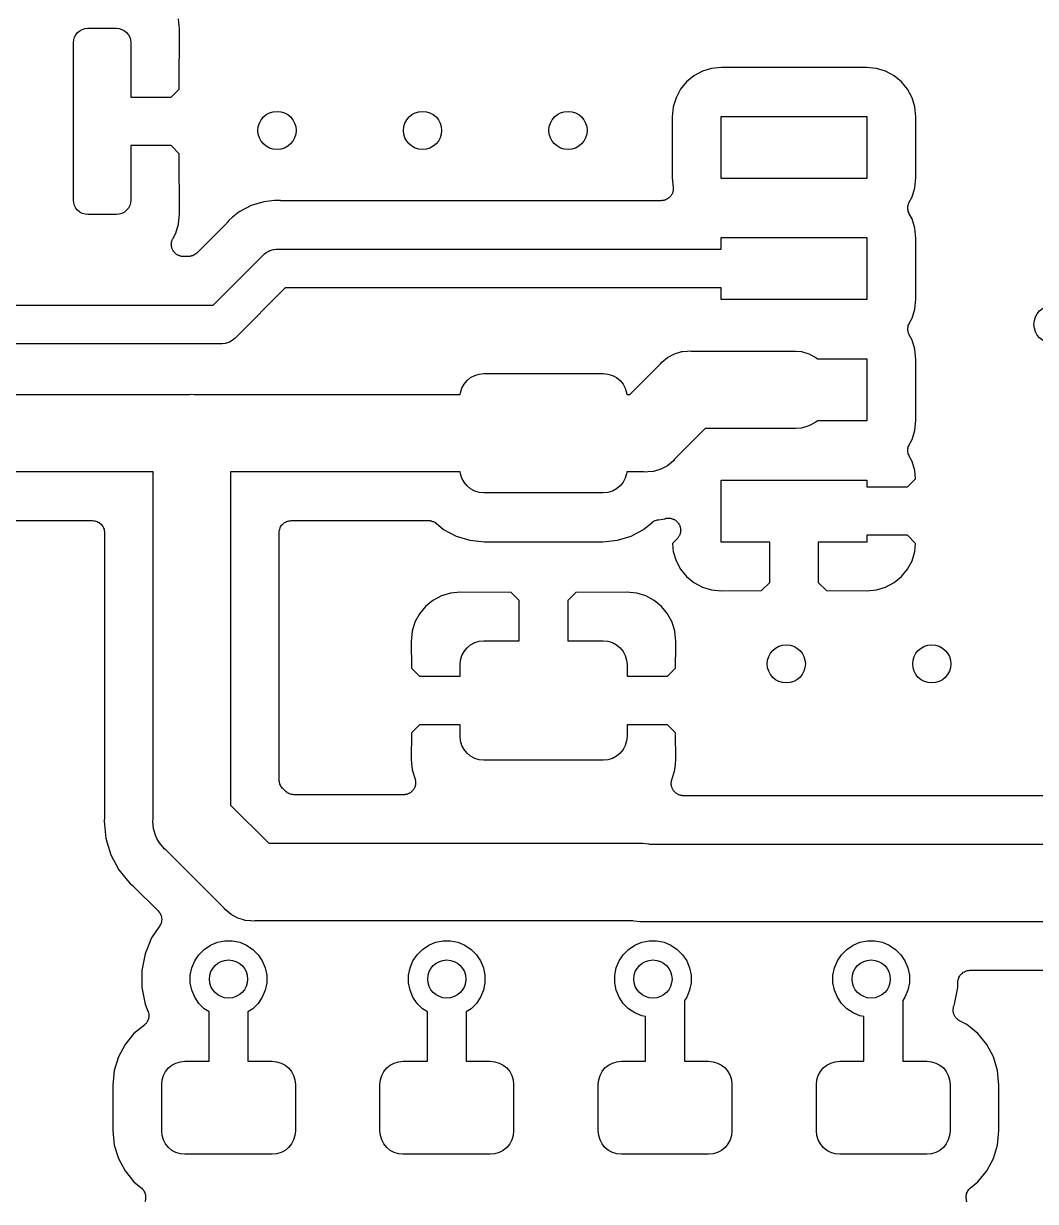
# Model space of a CAD drawing. Extents: x 105 to 193.4, y -145.7 to -72.2.
# Drawn here: x 169.36 to 179.96, y -130.38 to -118.04 of the extents above; entities that cross this region are included whole.
import ezdxf

# ---------------------------------------------------------------- set-up
doc = ezdxf.new("R2010")
doc.units = 0
doc.layers.add('BLACK', color=7, linetype='CONTINUOUS')

msp = doc.modelspace()

# ---------------------------------------------------------------- linework, layer by layer
at = {"layer": 'BLACK', "linetype": 'CONTINUOUS'}
for p, q in [((169.973, -118.097), (170.001, -118.089)), ((170.001, -118.089), (170.03, -118.086)), ((170.03, -118.086), (170.33, -118.086)), ((170.33, -118.086), (170.359, -118.089)), ((170.359, -118.089), (170.387, -118.097)), ((170.991, -118.092), (170.981, -117.986)), ((170.988, -118.722), (170.991, -118.092)), ((169.88, -118.236), (169.883, -118.207)), ((169.883, -118.207), (169.891, -118.179)), ((169.891, -118.179), (169.905, -118.153)), ((169.905, -118.153), (169.924, -118.13)), ((169.924, -118.13), (169.947, -118.111)), ((169.947, -118.111), (169.973, -118.097)), ((170.387, -118.097), (170.413, -118.111)), ((170.413, -118.111), (170.436, -118.13)), ((170.436, -118.13), (170.455, -118.153)), ((170.455, -118.153), (170.469, -118.179)), ((170.469, -118.179), (170.477, -118.207)), ((170.477, -118.207), (170.48, -118.236)), ((169.88, -119.886), (169.88, -118.236)), ((170.48, -118.236), (170.48, -118.807)), ((176.379, -118.584), (176.302, -118.647)), ((176.468, -118.536), (176.379, -118.584)), ((176.563, -118.507), (176.468, -118.536)), ((176.669, -118.497), (176.563, -118.507)), ((178.185, -118.497), (176.669, -118.497)), ((178.291, -118.507), (178.185, -118.497)), ((178.386, -118.536), (178.291, -118.507)), ((178.475, -118.584), (178.386, -118.536)), ((178.552, -118.647), (178.475, -118.584)), ((176.302, -118.647), (176.239, -118.724)), ((178.615, -118.724), (178.552, -118.647)), ((170.48, -118.807), (170.904, -118.807)), ((170.904, -118.807), (170.988, -118.722)), ((176.191, -118.813), (176.162, -118.908)), ((176.239, -118.724), (176.191, -118.813)), ((178.663, -118.813), (178.615, -118.724)), ((178.692, -118.908), (178.663, -118.813)), ((176.162, -118.908), (176.152, -119.014)), ((178.702, -119.014), (178.692, -118.908)), ((176.152, -119.014), (176.152, -119.652)), ((176.663, -119.658), (176.663, -119.008)), ((176.663, -119.008), (178.191, -119.008)), ((178.191, -119.008), (178.191, -119.658)), ((178.702, -119.652), (178.702, -119.014)), ((170.904, -119.315), (170.48, -119.315)), ((170.48, -119.315), (170.48, -119.886)), ((170.988, -119.4), (170.904, -119.315)), ((170.991, -120.03), (170.988, -119.4)), ((176.152, -119.652), (176.162, -119.752)), ((178.191, -119.658), (176.663, -119.658)), ((178.692, -119.758), (178.702, -119.652)), ((176.149, -119.82), (176.147, -119.826)), ((176.153, -119.814), (176.149, -119.82)), ((176.154, -119.808), (176.153, -119.814)), ((176.157, -119.803), (176.154, -119.808)), ((176.158, -119.797), (176.157, -119.803)), ((176.16, -119.79), (176.158, -119.797)), ((176.162, -119.779), (176.16, -119.785)), ((176.16, -119.785), (176.16, -119.79)), ((176.162, -119.752), (176.162, -119.754)), ((176.162, -119.754), (176.162, -119.76)), ((176.162, -119.76), (176.162, -119.766)), ((176.162, -119.766), (176.162, -119.772)), ((176.162, -119.772), (176.162, -119.779)), ((178.663, -119.853), (178.692, -119.758)), ((169.883, -119.915), (169.88, -119.886)), ((169.891, -119.943), (169.883, -119.915)), ((169.905, -119.969), (169.891, -119.943)), ((170.469, -119.943), (170.455, -119.969)), ((170.477, -119.915), (170.469, -119.943)), ((170.48, -119.886), (170.477, -119.915)), ((171.74, -119.943), (171.617, -120.009)), ((171.874, -119.902), (171.74, -119.943)), ((171.985, -119.891), (171.874, -119.902)), ((172.014, -119.888), (171.985, -119.891)), ((171.985, -119.891), (171.985, -119.891)), ((172.043, -119.891), (172.014, -119.888)), ((172.048, -119.891), (172.043, -119.891)), ((172.053, -119.892), (172.048, -119.891)), ((172.055, -119.892), (172.053, -119.892)), ((176.035, -119.892), (172.055, -119.892)), ((176.041, -119.891), (176.035, -119.892)), ((176.047, -119.891), (176.041, -119.891)), ((176.054, -119.89), (176.047, -119.891)), ((176.06, -119.889), (176.054, -119.89)), ((176.066, -119.888), (176.06, -119.889)), ((176.071, -119.887), (176.066, -119.888)), ((176.077, -119.884), (176.071, -119.887)), ((176.084, -119.882), (176.077, -119.884)), ((176.089, -119.879), (176.084, -119.882)), ((176.094, -119.877), (176.089, -119.879)), ((176.1, -119.874), (176.094, -119.877)), ((176.106, -119.871), (176.1, -119.874)), ((176.11, -119.867), (176.106, -119.871)), ((176.115, -119.864), (176.11, -119.867)), ((176.12, -119.859), (176.115, -119.864)), ((176.125, -119.855), (176.12, -119.859)), ((176.129, -119.85), (176.125, -119.855)), ((176.133, -119.846), (176.129, -119.85)), ((176.137, -119.841), (176.133, -119.846)), ((176.141, -119.836), (176.137, -119.841)), ((176.143, -119.831), (176.141, -119.836)), ((176.147, -119.826), (176.143, -119.831)), ((178.619, -119.954), (178.622, -119.943)), ((178.622, -119.943), (178.624, -119.931)), ((178.624, -119.93), (178.629, -119.919)), ((178.624, -119.931), (178.624, -119.93)), ((178.624, -119.93), (178.624, -119.93)), ((178.629, -119.919), (178.633, -119.908)), ((178.633, -119.908), (178.663, -119.853)), ((169.924, -119.992), (169.905, -119.969)), ((169.947, -120.011), (169.924, -119.992)), ((169.973, -120.025), (169.947, -120.011)), ((170.001, -120.033), (169.973, -120.025)), ((170.03, -120.036), (170.001, -120.033)), ((170.33, -120.036), (170.03, -120.036)), ((170.359, -120.033), (170.33, -120.036)), ((170.387, -120.025), (170.359, -120.033)), ((170.413, -120.011), (170.387, -120.025)), ((170.436, -119.992), (170.413, -120.011)), ((170.455, -119.969), (170.436, -119.992)), ((170.981, -120.136), (170.991, -120.03)), ((171.547, -120.066), (171.508, -120.098)), ((171.617, -120.009), (171.547, -120.066)), ((171.547, -120.066), (171.547, -120.066)), ((178.619, -119.955), (178.619, -119.954)), ((178.619, -119.967), (178.619, -119.955)), ((178.619, -119.955), (178.619, -119.955)), ((178.619, -119.979), (178.619, -119.967)), ((178.619, -119.98), (178.619, -119.979)), ((178.621, -119.992), (178.619, -119.98)), ((178.619, -119.98), (178.619, -119.98)), ((178.623, -120.003), (178.621, -119.992)), ((178.624, -120.004), (178.623, -120.003)), ((178.628, -120.015), (178.624, -120.004)), ((178.624, -120.004), (178.624, -120.004)), ((178.632, -120.026), (178.628, -120.015)), ((178.633, -120.027), (178.632, -120.026)), ((178.633, -120.028), (178.633, -120.027)), ((178.633, -120.027), (178.633, -120.027)), ((178.633, -120.027), (178.633, -120.027)), ((178.663, -120.083), (178.633, -120.028)), ((170.952, -120.231), (170.981, -120.136)), ((171.482, -120.129), (171.171, -120.44)), ((171.485, -120.125), (171.482, -120.129)), ((171.489, -120.121), (171.485, -120.125)), ((171.49, -120.12), (171.489, -120.121)), ((171.508, -120.098), (171.49, -120.12)), ((178.692, -120.178), (178.663, -120.083)), ((178.702, -120.284), (178.692, -120.178)), ((170.91, -120.319), (170.911, -120.313)), ((170.911, -120.313), (170.913, -120.307)), ((170.913, -120.307), (170.915, -120.301)), ((170.915, -120.301), (170.918, -120.295)), ((170.918, -120.295), (170.92, -120.29)), ((170.92, -120.29), (170.952, -120.231)), ((176.663, -120.4), (176.663, -120.278)), ((176.663, -120.278), (178.191, -120.278)), ((178.191, -120.278), (178.191, -120.928)), ((178.702, -120.922), (178.702, -120.284)), ((170.905, -120.349), (170.906, -120.343)), ((170.906, -120.355), (170.905, -120.349)), ((170.906, -120.337), (170.907, -120.331)), ((170.906, -120.343), (170.906, -120.337)), ((170.906, -120.362), (170.906, -120.355)), ((170.907, -120.368), (170.906, -120.362)), ((170.907, -120.331), (170.908, -120.324)), ((170.908, -120.374), (170.907, -120.368)), ((170.908, -120.324), (170.91, -120.319)), ((170.909, -120.38), (170.908, -120.374)), ((170.911, -120.386), (170.909, -120.38)), ((170.913, -120.392), (170.911, -120.386)), ((170.915, -120.397), (170.913, -120.392)), ((170.918, -120.403), (170.915, -120.397)), ((170.92, -120.409), (170.918, -120.403)), ((170.923, -120.414), (170.92, -120.409)), ((170.926, -120.419), (170.923, -120.414)), ((170.93, -120.424), (170.926, -120.419)), ((170.934, -120.43), (170.93, -120.424)), ((170.938, -120.434), (170.934, -120.43)), ((170.942, -120.439), (170.938, -120.434)), ((171.881, -120.449), (171.9, -120.433)), ((171.9, -120.433), (171.92, -120.423)), ((171.92, -120.423), (171.936, -120.414)), ((171.936, -120.414), (171.974, -120.403)), ((171.974, -120.403), (172.004, -120.4)), ((172.004, -120.4), (172.014, -120.399)), ((172.004, -120.4), (172.004, -120.4)), ((172.014, -120.399), (172.024, -120.4)), ((172.024, -120.4), (176.663, -120.4)), ((170.947, -120.443), (170.942, -120.439)), ((170.951, -120.447), (170.947, -120.443)), ((170.956, -120.451), (170.951, -120.447)), ((170.961, -120.455), (170.956, -120.451)), ((170.966, -120.458), (170.961, -120.455)), ((170.972, -120.461), (170.966, -120.458)), ((170.977, -120.464), (170.972, -120.461)), ((170.982, -120.467), (170.977, -120.464)), ((170.988, -120.469), (170.982, -120.467)), ((170.994, -120.471), (170.988, -120.469)), ((171, -120.472), (170.994, -120.471)), ((171.006, -120.474), (171, -120.472)), ((171.012, -120.475), (171.006, -120.474)), ((171.019, -120.476), (171.012, -120.475)), ((171.025, -120.476), (171.019, -120.476)), ((171.031, -120.477), (171.025, -120.476)), ((171.032, -120.477), (171.031, -120.477)), ((171.082, -120.477), (171.032, -120.477)), ((171.093, -120.476), (171.082, -120.477)), ((171.105, -120.475), (171.093, -120.476)), ((171.106, -120.474), (171.105, -120.475)), ((171.117, -120.471), (171.106, -120.474)), ((171.106, -120.474), (171.106, -120.474)), ((171.129, -120.468), (171.117, -120.471)), ((171.13, -120.467), (171.129, -120.467)), ((171.129, -120.467), (171.129, -120.468)), ((171.14, -120.462), (171.13, -120.467)), ((171.151, -120.456), (171.14, -120.462)), ((171.152, -120.456), (171.151, -120.456)), ((171.151, -120.456), (171.151, -120.456)), ((171.161, -120.448), (171.152, -120.456)), ((171.17, -120.441), (171.161, -120.448)), ((171.171, -120.44), (171.17, -120.441)), ((171.171, -120.44), (171.171, -120.44)), ((171.171, -120.44), (171.171, -120.44)), ((171.171, -120.44), (171.171, -120.44)), ((171.345, -120.985), (171.863, -120.466)), ((171.863, -120.466), (171.869, -120.459)), ((171.869, -120.459), (171.881, -120.449)), ((172.098, -120.806), (171.58, -121.325)), ((176.663, -120.806), (172.098, -120.806)), ((176.663, -120.928), (176.663, -120.806)), ((178.191, -120.928), (176.663, -120.928)), ((178.692, -121.028), (178.702, -120.922)), ((167.843, -120.985), (171.345, -120.985)), ((178.663, -121.123), (178.692, -121.028)), ((178.629, -121.189), (178.633, -121.178)), ((178.633, -121.178), (178.663, -121.123)), ((178.619, -121.224), (178.622, -121.213)), ((178.619, -121.225), (178.619, -121.224)), ((178.619, -121.237), (178.619, -121.225)), ((178.619, -121.225), (178.619, -121.225)), ((178.619, -121.249), (178.619, -121.237)), ((178.619, -121.25), (178.619, -121.249)), ((178.621, -121.262), (178.619, -121.25)), ((178.619, -121.25), (178.619, -121.25)), ((178.623, -121.273), (178.621, -121.262)), ((178.622, -121.213), (178.624, -121.201)), ((178.624, -121.274), (178.623, -121.273)), ((178.624, -121.2), (178.629, -121.189)), ((178.624, -121.201), (178.624, -121.2)), ((178.624, -121.2), (178.624, -121.2)), ((178.628, -121.285), (178.624, -121.274)), ((178.624, -121.274), (178.624, -121.274)), ((178.632, -121.296), (178.628, -121.285)), ((178.633, -121.297), (178.632, -121.296)), ((178.633, -121.298), (178.633, -121.297)), ((178.633, -121.297), (178.633, -121.297)), ((178.633, -121.297), (178.633, -121.297)), ((178.663, -121.353), (178.633, -121.298)), ((171.419, -121.391), (163.894, -121.391)), ((171.429, -121.392), (171.419, -121.391)), ((171.439, -121.391), (171.429, -121.392)), ((171.469, -121.388), (171.439, -121.391)), ((171.439, -121.391), (171.439, -121.391)), ((171.507, -121.377), (171.469, -121.388)), ((171.542, -121.358), (171.507, -121.377)), ((171.573, -121.332), (171.542, -121.358)), ((171.58, -121.325), (171.573, -121.332)), ((178.692, -121.448), (178.663, -121.353)), ((176.041, -121.584), (176.103, -121.533)), ((176.103, -121.533), (176.174, -121.496)), ((176.174, -121.496), (176.24, -121.476)), ((176.24, -121.476), (176.25, -121.472)), ((176.25, -121.472), (176.258, -121.472)), ((176.258, -121.472), (176.31, -121.467)), ((176.31, -121.467), (176.33, -121.465)), ((176.31, -121.467), (176.31, -121.467)), ((176.33, -121.465), (176.35, -121.467)), ((176.35, -121.467), (177.447, -121.467)), ((177.447, -121.467), (177.507, -121.472)), ((177.507, -121.472), (177.583, -121.496)), ((177.583, -121.496), (177.654, -121.533)), ((177.654, -121.533), (177.672, -121.548)), ((177.672, -121.548), (178.191, -121.548)), ((178.191, -121.548), (178.191, -122.198)), ((178.702, -121.554), (178.692, -121.448)), ((175.707, -121.922), (176.029, -121.6)), ((176.029, -121.6), (176.041, -121.584)), ((178.702, -122.192), (178.702, -121.554)), ((173.971, -121.814), (174.002, -121.776)), ((174.002, -121.776), (174.04, -121.745)), ((174.04, -121.745), (174.083, -121.722)), ((174.083, -121.722), (174.13, -121.708)), ((174.13, -121.708), (174.179, -121.703)), ((174.179, -121.703), (175.429, -121.703)), ((175.429, -121.703), (175.478, -121.708)), ((175.478, -121.708), (175.525, -121.722)), ((175.525, -121.722), (175.568, -121.745)), ((175.568, -121.745), (175.606, -121.776)), ((175.606, -121.776), (175.637, -121.814)), ((173.932, -121.922), (173.934, -121.904)), ((173.934, -121.904), (173.948, -121.857)), ((173.948, -121.857), (173.971, -121.814)), ((175.637, -121.814), (175.66, -121.857)), ((175.66, -121.857), (175.674, -121.904)), ((175.674, -121.904), (175.676, -121.922)), ((161.636, -121.922), (171.1, -121.922)), ((171.1, -121.922), (171.12, -121.92)), ((171.12, -121.92), (171.14, -121.922)), ((171.14, -121.922), (173.932, -121.922)), ((175.676, -121.922), (175.707, -121.922)), ((176.498, -122.279), (176.176, -122.601)), ((177.447, -122.279), (176.498, -122.279)), ((177.507, -122.274), (177.447, -122.279)), ((177.583, -122.25), (177.507, -122.274)), ((177.654, -122.213), (177.583, -122.25)), ((177.672, -122.198), (177.654, -122.213)), ((178.191, -122.198), (177.672, -122.198)), ((178.692, -122.298), (178.702, -122.192)), ((178.633, -122.448), (178.663, -122.393)), ((178.663, -122.393), (178.692, -122.298)), ((178.619, -122.494), (178.622, -122.483)), ((178.619, -122.495), (178.619, -122.494)), ((178.619, -122.507), (178.619, -122.495)), ((178.619, -122.495), (178.619, -122.495)), ((178.619, -122.519), (178.619, -122.507)), ((178.619, -122.52), (178.619, -122.519)), ((178.621, -122.532), (178.619, -122.52)), ((178.619, -122.52), (178.619, -122.52)), ((178.623, -122.543), (178.621, -122.532)), ((178.622, -122.483), (178.624, -122.471)), ((178.624, -122.47), (178.629, -122.459)), ((178.624, -122.471), (178.624, -122.47)), ((178.624, -122.47), (178.624, -122.47)), ((178.629, -122.459), (178.633, -122.448)), ((176.164, -122.617), (176.102, -122.668)), ((176.176, -122.601), (176.164, -122.617)), ((178.624, -122.544), (178.623, -122.543)), ((178.628, -122.555), (178.624, -122.544)), ((178.624, -122.544), (178.624, -122.544)), ((178.632, -122.566), (178.628, -122.555)), ((178.633, -122.567), (178.632, -122.566)), ((178.633, -122.568), (178.633, -122.567)), ((178.633, -122.567), (178.633, -122.567)), ((178.633, -122.567), (178.633, -122.567)), ((178.663, -122.623), (178.633, -122.568)), ((178.692, -122.718), (178.663, -122.623)), ((170.714, -122.734), (161.488, -122.734)), ((170.714, -126.372), (170.714, -122.734)), ((173.932, -122.734), (171.526, -122.734)), ((171.526, -122.734), (171.526, -126.224)), ((173.934, -122.752), (173.932, -122.734)), ((173.948, -122.799), (173.934, -122.752)), ((175.674, -122.752), (175.66, -122.799)), ((175.676, -122.734), (175.674, -122.752)), ((175.855, -122.734), (175.676, -122.734)), ((175.875, -122.736), (175.855, -122.734)), ((175.895, -122.734), (175.875, -122.736)), ((175.955, -122.729), (175.895, -122.734)), ((175.895, -122.734), (175.895, -122.734)), ((176.031, -122.705), (175.955, -122.729)), ((176.102, -122.668), (176.031, -122.705)), ((178.7, -122.804), (178.692, -122.718)), ((173.971, -122.842), (173.948, -122.799)), ((174.002, -122.88), (173.971, -122.842)), ((174.04, -122.911), (174.002, -122.88)), ((175.606, -122.88), (175.568, -122.911)), ((175.637, -122.842), (175.606, -122.88)), ((175.66, -122.799), (175.637, -122.842)), ((176.663, -123.468), (176.663, -122.818)), ((176.663, -122.818), (178.191, -122.818)), ((178.191, -122.818), (178.191, -122.889)), ((178.191, -122.889), (178.615, -122.889)), ((178.615, -122.889), (178.7, -122.804)), ((174.083, -122.934), (174.04, -122.911)), ((174.13, -122.948), (174.083, -122.934)), ((174.179, -122.953), (174.13, -122.948)), ((175.429, -122.953), (174.179, -122.953)), ((175.478, -122.948), (175.429, -122.953)), ((175.525, -122.934), (175.478, -122.948)), ((175.568, -122.911), (175.525, -122.934)), ((161.519, -123.242), (170.079, -123.242)), ((170.079, -123.242), (170.079, -123.242)), ((170.079, -123.242), (170.079, -123.242)), ((170.079, -123.242), (170.08, -123.242)), ((170.08, -123.242), (170.08, -123.242)), ((170.08, -123.242), (170.092, -123.244)), ((170.092, -123.244), (170.104, -123.245)), ((170.104, -123.245), (170.105, -123.245)), ((170.105, -123.245), (170.105, -123.245)), ((170.105, -123.245), (170.116, -123.249)), ((170.116, -123.249), (170.128, -123.252)), ((170.128, -123.252), (170.128, -123.253)), ((170.128, -123.253), (170.129, -123.253)), ((170.129, -123.253), (170.139, -123.258)), ((170.139, -123.258), (170.15, -123.264)), ((170.15, -123.264), (170.15, -123.264)), ((170.15, -123.264), (170.15, -123.265)), ((170.15, -123.265), (170.159, -123.272)), ((170.159, -123.272), (170.169, -123.28)), ((172.073, -123.279), (172.082, -123.271)), ((172.082, -123.271), (172.091, -123.264)), ((172.091, -123.264), (172.092, -123.263)), ((172.092, -123.263), (172.102, -123.258)), ((172.092, -123.263), (172.092, -123.263)), ((172.102, -123.258), (172.113, -123.252)), ((172.113, -123.252), (172.113, -123.252)), ((172.113, -123.252), (172.114, -123.252)), ((172.114, -123.252), (172.125, -123.248)), ((172.125, -123.248), (172.137, -123.245)), ((172.137, -123.245), (172.137, -123.245)), ((172.137, -123.245), (172.138, -123.245)), ((172.138, -123.245), (172.149, -123.244)), ((172.149, -123.244), (172.161, -123.242)), ((172.161, -123.242), (173.598, -123.242)), ((173.598, -123.242), (173.6, -123.242)), ((173.6, -123.242), (173.605, -123.243)), ((173.605, -123.243), (173.611, -123.243)), ((173.611, -123.243), (173.617, -123.244)), ((173.617, -123.244), (173.624, -123.245)), ((173.624, -123.245), (173.63, -123.247)), ((173.63, -123.247), (173.635, -123.248)), ((173.635, -123.248), (173.641, -123.251)), ((173.641, -123.251), (173.648, -123.253)), ((173.648, -123.253), (173.653, -123.255)), ((173.653, -123.255), (173.658, -123.257)), ((173.658, -123.257), (173.664, -123.261)), ((173.664, -123.261), (173.67, -123.265)), ((173.67, -123.265), (173.674, -123.268)), ((173.674, -123.268), (173.678, -123.271)), ((173.678, -123.271), (173.757, -123.335)), ((175.851, -123.335), (175.941, -123.262)), ((175.941, -123.262), (175.942, -123.261)), ((175.941, -123.262), (175.941, -123.262)), ((175.941, -123.262), (175.941, -123.262)), ((175.941, -123.262), (175.941, -123.262)), ((175.942, -123.261), (175.952, -123.254)), ((175.952, -123.254), (175.962, -123.248)), ((175.962, -123.248), (175.963, -123.248)), ((175.963, -123.247), (175.974, -123.243)), ((175.963, -123.248), (175.963, -123.247)), ((175.974, -123.243), (175.985, -123.238)), ((175.985, -123.238), (175.986, -123.238)), ((175.986, -123.238), (175.998, -123.236)), ((175.986, -123.238), (175.986, -123.238)), ((175.998, -123.236), (176.009, -123.234)), ((176.009, -123.234), (176.054, -123.229)), ((176.054, -123.229), (176.076, -123.223)), ((176.076, -123.223), (176.077, -123.222)), ((176.077, -123.222), (176.083, -123.221)), ((176.083, -123.221), (176.089, -123.219)), ((176.089, -123.219), (176.096, -123.219)), ((176.096, -123.219), (176.102, -123.218)), ((176.102, -123.218), (176.108, -123.218)), ((176.108, -123.218), (176.114, -123.217)), ((176.114, -123.217), (176.12, -123.218)), ((176.12, -123.218), (176.127, -123.218)), ((176.127, -123.218), (176.132, -123.219)), ((176.132, -123.219), (176.139, -123.22)), ((176.139, -123.22), (176.145, -123.222)), ((176.145, -123.222), (176.151, -123.223)), ((176.151, -123.223), (176.156, -123.225)), ((176.156, -123.225), (176.162, -123.227)), ((176.162, -123.227), (176.168, -123.23)), ((176.168, -123.23), (176.174, -123.233)), ((176.174, -123.233), (176.179, -123.236)), ((176.179, -123.236), (176.184, -123.239)), ((176.184, -123.239), (176.189, -123.243)), ((176.189, -123.243), (176.194, -123.247)), ((176.194, -123.247), (176.198, -123.251)), ((176.198, -123.251), (176.203, -123.255)), ((176.203, -123.255), (176.207, -123.26)), ((176.207, -123.26), (176.211, -123.264)), ((176.211, -123.264), (176.215, -123.27)), ((176.215, -123.27), (176.219, -123.274)), ((176.219, -123.274), (176.222, -123.28)), ((170.169, -123.28), (170.169, -123.28)), ((170.169, -123.28), (170.169, -123.281)), ((170.169, -123.281), (170.177, -123.29)), ((170.177, -123.29), (170.184, -123.299)), ((170.184, -123.299), (170.185, -123.3)), ((170.185, -123.3), (170.185, -123.3)), ((170.185, -123.3), (170.19, -123.31)), ((170.19, -123.31), (170.196, -123.321)), ((170.196, -123.321), (170.196, -123.321)), ((170.196, -123.321), (170.196, -123.322)), ((170.196, -123.322), (170.2, -123.333)), ((170.2, -123.333), (170.203, -123.345)), ((170.203, -123.345), (170.203, -123.345)), ((170.203, -123.345), (170.203, -123.346)), ((170.203, -123.346), (170.204, -123.357)), ((170.204, -123.357), (170.206, -123.369)), ((170.206, -123.369), (170.206, -126.341)), ((172.034, -123.368), (172.036, -123.356)), ((172.034, -123.369), (172.034, -123.368)), ((172.034, -123.368), (172.034, -123.368)), ((172.034, -125.961), (172.034, -123.369)), ((172.034, -123.369), (172.034, -123.369)), ((172.034, -123.369), (172.034, -123.369)), ((172.036, -123.356), (172.037, -123.344)), ((172.037, -123.343), (172.041, -123.332)), ((172.037, -123.344), (172.037, -123.343)), ((172.037, -123.343), (172.037, -123.343)), ((172.041, -123.332), (172.044, -123.32)), ((172.044, -123.32), (172.045, -123.32)), ((172.045, -123.319), (172.05, -123.309)), ((172.045, -123.32), (172.045, -123.319)), ((172.05, -123.309), (172.056, -123.298)), ((172.056, -123.298), (172.056, -123.298)), ((172.056, -123.298), (172.057, -123.298)), ((172.057, -123.298), (172.064, -123.288)), ((172.064, -123.288), (172.072, -123.279)), ((172.072, -123.279), (172.072, -123.279)), ((172.072, -123.279), (172.073, -123.279)), ((173.757, -123.335), (173.888, -123.406)), ((175.72, -123.406), (175.851, -123.335)), ((176.222, -123.28), (176.225, -123.285)), ((176.227, -123.399), (176.224, -123.404)), ((176.225, -123.285), (176.227, -123.291)), ((176.227, -123.291), (176.23, -123.296)), ((176.23, -123.393), (176.227, -123.399)), ((176.23, -123.296), (176.232, -123.302)), ((176.232, -123.387), (176.23, -123.393)), ((176.232, -123.302), (176.234, -123.308)), ((176.234, -123.382), (176.232, -123.387)), ((176.234, -123.308), (176.235, -123.314)), ((176.235, -123.375), (176.234, -123.382)), ((176.235, -123.314), (176.237, -123.32)), ((176.237, -123.369), (176.235, -123.375)), ((176.237, -123.32), (176.238, -123.326)), ((176.238, -123.363), (176.237, -123.369)), ((176.238, -123.326), (176.239, -123.333)), ((176.239, -123.357), (176.238, -123.363)), ((176.239, -123.333), (176.239, -123.339)), ((176.239, -123.339), (176.24, -123.345)), ((176.24, -123.345), (176.239, -123.351)), ((176.239, -123.351), (176.239, -123.357)), ((178.191, -123.397), (178.191, -123.468)), ((178.615, -123.397), (178.191, -123.397)), ((178.7, -123.482), (178.615, -123.397)), ((173.888, -123.406), (174.031, -123.449)), ((174.031, -123.449), (174.185, -123.464)), ((174.185, -123.464), (175.423, -123.464)), ((175.423, -123.464), (175.577, -123.449)), ((175.577, -123.449), (175.72, -123.406)), ((176.202, -123.434), (176.154, -123.482)), ((176.154, -123.482), (176.162, -123.568)), ((176.206, -123.429), (176.202, -123.434)), ((176.211, -123.425), (176.206, -123.429)), ((176.214, -123.42), (176.211, -123.425)), ((176.218, -123.415), (176.214, -123.42)), ((176.221, -123.41), (176.218, -123.415)), ((176.224, -123.404), (176.221, -123.41)), ((177.173, -123.468), (176.663, -123.468)), ((177.173, -123.892), (177.173, -123.468)), ((178.191, -123.468), (177.681, -123.468)), ((177.681, -123.468), (177.681, -123.892)), ((178.692, -123.568), (178.7, -123.482)), ((176.162, -123.568), (176.191, -123.663)), ((178.663, -123.663), (178.692, -123.568)), ((176.191, -123.663), (176.239, -123.752)), ((176.239, -123.752), (176.302, -123.829)), ((178.552, -123.829), (178.615, -123.752)), ((178.615, -123.752), (178.663, -123.663)), ((176.302, -123.829), (176.379, -123.892)), ((176.379, -123.892), (176.468, -123.94)), ((177.088, -123.976), (177.173, -123.892)), ((177.681, -123.892), (177.766, -123.976)), ((178.386, -123.94), (178.475, -123.892)), ((178.475, -123.892), (178.552, -123.829)), ((173.829, -124.002), (173.734, -124.031)), ((173.935, -123.992), (173.829, -124.002)), ((174.465, -123.995), (173.935, -123.992)), ((174.55, -124.079), (174.465, -123.995)), ((175.143, -123.995), (175.058, -124.079)), ((175.673, -123.992), (175.143, -123.995)), ((175.779, -124.002), (175.673, -123.992)), ((175.874, -124.031), (175.779, -124.002)), ((176.468, -123.94), (176.563, -123.969)), ((176.563, -123.969), (176.669, -123.979)), ((176.669, -123.979), (177.088, -123.976)), ((177.766, -123.976), (178.185, -123.979)), ((178.185, -123.979), (178.291, -123.969)), ((178.291, -123.969), (178.386, -123.94)), ((173.645, -124.079), (173.568, -124.142)), ((173.734, -124.031), (173.645, -124.079)), ((174.55, -124.503), (174.55, -124.079)), ((175.058, -124.079), (175.058, -124.503)), ((175.963, -124.079), (175.874, -124.031)), ((176.04, -124.142), (175.963, -124.079)), ((173.505, -124.219), (173.457, -124.308)), ((173.568, -124.142), (173.505, -124.219)), ((176.103, -124.219), (176.04, -124.142)), ((176.151, -124.308), (176.103, -124.219)), ((173.457, -124.308), (173.428, -124.403)), ((176.18, -124.403), (176.151, -124.308)), ((173.428, -124.403), (173.418, -124.509)), ((173.418, -124.509), (173.421, -124.789)), ((174.083, -124.522), (174.13, -124.508)), ((174.13, -124.508), (174.179, -124.503)), ((174.179, -124.503), (174.55, -124.503)), ((175.058, -124.503), (175.429, -124.503)), ((175.429, -124.503), (175.478, -124.508)), ((175.478, -124.508), (175.525, -124.522)), ((176.19, -124.509), (176.18, -124.403)), ((176.19, -124.556), (176.19, -124.509)), ((173.948, -124.657), (173.971, -124.614)), ((173.971, -124.614), (174.002, -124.576)), ((174.002, -124.576), (174.04, -124.545)), ((174.04, -124.545), (174.083, -124.522)), ((175.525, -124.522), (175.568, -124.545)), ((175.568, -124.545), (175.606, -124.576)), ((175.606, -124.576), (175.637, -124.614)), ((175.637, -124.614), (175.66, -124.657)), ((176.187, -124.789), (176.19, -124.556)), ((173.929, -124.753), (173.934, -124.704)), ((173.929, -124.874), (173.929, -124.753)), ((173.934, -124.704), (173.948, -124.657)), ((175.66, -124.657), (175.674, -124.704)), ((175.674, -124.704), (175.679, -124.753)), ((175.679, -124.753), (175.679, -124.874)), ((173.421, -124.789), (173.505, -124.874)), ((173.505, -124.874), (173.929, -124.874)), ((175.679, -124.874), (176.103, -124.874)), ((176.103, -124.874), (176.187, -124.789)), ((173.421, -125.467), (173.418, -125.747)), ((173.505, -125.382), (173.421, -125.467)), ((173.929, -125.382), (173.505, -125.382)), ((173.929, -125.503), (173.929, -125.382)), ((176.103, -125.382), (175.679, -125.382)), ((175.679, -125.382), (175.679, -125.503)), ((176.187, -125.467), (176.103, -125.382)), ((176.19, -125.747), (176.187, -125.467)), ((173.934, -125.552), (173.929, -125.503)), ((173.948, -125.599), (173.934, -125.552)), ((173.971, -125.642), (173.948, -125.599)), ((175.66, -125.599), (175.637, -125.642)), ((175.674, -125.552), (175.66, -125.599)), ((175.679, -125.503), (175.674, -125.552)), ((174.002, -125.68), (173.971, -125.642)), ((174.04, -125.711), (174.002, -125.68)), ((174.083, -125.734), (174.04, -125.711)), ((174.13, -125.748), (174.083, -125.734)), ((175.525, -125.734), (175.478, -125.748)), ((175.568, -125.711), (175.525, -125.734)), ((175.606, -125.68), (175.568, -125.711)), ((175.637, -125.642), (175.606, -125.68)), ((173.418, -125.747), (173.428, -125.853)), ((173.428, -125.853), (173.458, -125.952)), ((174.179, -125.753), (174.13, -125.748)), ((175.429, -125.753), (174.179, -125.753)), ((175.478, -125.748), (175.429, -125.753)), ((176.147, -125.959), (176.18, -125.853)), ((176.18, -125.853), (176.185, -125.795)), ((176.185, -125.794), (176.19, -125.747)), ((176.185, -125.795), (176.185, -125.794)), ((172.036, -125.972), (172.034, -125.961)), ((172.037, -125.984), (172.036, -125.972)), ((172.037, -125.985), (172.037, -125.984)), ((172.04, -125.997), (172.037, -125.985)), ((172.037, -125.985), (172.037, -125.985)), ((173.458, -125.952), (173.459, -125.953)), ((173.459, -125.953), (173.46, -125.959)), ((173.46, -125.959), (173.462, -125.965)), ((173.462, -125.965), (173.462, -125.971)), ((173.462, -125.971), (173.463, -125.978)), ((173.463, -125.978), (173.463, -125.984)), ((173.463, -125.984), (173.464, -125.989)), ((173.464, -125.989), (173.463, -125.996)), ((176.141, -125.997), (176.142, -125.991)), ((176.142, -125.985), (176.143, -125.979)), ((176.142, -125.991), (176.142, -125.985)), ((176.143, -125.979), (176.144, -125.973)), ((176.144, -125.973), (176.145, -125.967)), ((176.145, -125.967), (176.146, -125.961)), ((176.146, -125.961), (176.147, -125.959)), ((172.043, -126.008), (172.04, -125.997)), ((172.044, -126.008), (172.043, -126.008)), ((172.044, -126.009), (172.044, -126.008)), ((172.049, -126.019), (172.044, -126.009)), ((172.055, -126.03), (172.049, -126.019)), ((172.056, -126.031), (172.055, -126.03)), ((172.055, -126.03), (172.055, -126.03)), ((172.063, -126.04), (172.056, -126.031)), ((172.07, -126.049), (172.063, -126.04)), ((172.071, -126.05), (172.07, -126.049)), ((172.072, -126.05), (172.071, -126.05)), ((172.071, -126.05), (172.071, -126.05)), ((172.071, -126.05), (172.071, -126.05)), ((172.1, -126.078), (172.072, -126.05)), ((172.109, -126.086), (172.1, -126.078)), ((172.118, -126.093), (172.109, -126.086)), ((172.118, -126.094), (172.118, -126.093)), ((172.119, -126.094), (172.118, -126.094)), ((172.129, -126.1), (172.119, -126.094)), ((172.139, -126.105), (172.129, -126.1)), ((172.14, -126.106), (172.139, -126.105)), ((172.141, -126.106), (172.14, -126.106)), ((172.152, -126.109), (172.141, -126.106)), ((172.163, -126.113), (172.152, -126.109)), ((172.164, -126.113), (172.163, -126.113)), ((172.176, -126.114), (172.164, -126.113)), ((172.164, -126.113), (172.164, -126.113)), ((172.188, -126.116), (172.176, -126.114)), ((173.355, -126.114), (173.349, -126.115)), ((173.362, -126.113), (173.355, -126.114)), ((173.367, -126.111), (173.362, -126.113)), ((173.373, -126.11), (173.367, -126.111)), ((173.379, -126.108), (173.373, -126.11)), ((173.385, -126.106), (173.379, -126.108)), ((173.39, -126.103), (173.385, -126.106)), ((173.396, -126.101), (173.39, -126.103)), ((173.401, -126.097), (173.396, -126.101)), ((173.407, -126.094), (173.401, -126.097)), ((173.412, -126.091), (173.407, -126.094)), ((173.417, -126.087), (173.412, -126.091)), ((173.421, -126.083), (173.417, -126.087)), ((173.426, -126.079), (173.421, -126.083)), ((173.43, -126.074), (173.426, -126.079)), ((173.434, -126.07), (173.43, -126.074)), ((173.438, -126.065), (173.434, -126.07)), ((173.442, -126.06), (173.438, -126.065)), ((173.445, -126.054), (173.442, -126.06)), ((173.448, -126.05), (173.445, -126.054)), ((173.451, -126.044), (173.448, -126.05)), ((173.454, -126.038), (173.451, -126.044)), ((173.456, -126.032), (173.454, -126.038)), ((173.458, -126.027), (173.456, -126.032)), ((173.459, -126.02), (173.458, -126.027)), ((173.461, -126.014), (173.459, -126.02)), ((173.462, -126.008), (173.461, -126.014)), ((173.463, -126.003), (173.462, -126.008)), ((173.463, -125.996), (173.463, -126.003)), ((176.142, -126.004), (176.141, -125.997)), ((176.142, -126.01), (176.142, -126.004)), ((176.143, -126.016), (176.142, -126.01)), ((176.143, -126.022), (176.143, -126.016)), ((176.145, -126.028), (176.143, -126.022)), ((176.146, -126.035), (176.145, -126.028)), ((176.149, -126.04), (176.146, -126.035)), ((176.15, -126.046), (176.149, -126.04)), ((176.153, -126.052), (176.15, -126.046)), ((176.156, -126.058), (176.153, -126.052)), ((176.159, -126.062), (176.156, -126.058)), ((176.162, -126.068), (176.159, -126.062)), ((176.166, -126.073), (176.162, -126.068)), ((176.169, -126.078), (176.166, -126.073)), ((176.174, -126.082), (176.169, -126.078)), ((176.177, -126.087), (176.174, -126.082)), ((176.182, -126.091), (176.177, -126.087)), ((176.187, -126.096), (176.182, -126.091)), ((176.192, -126.099), (176.187, -126.096)), ((176.196, -126.103), (176.192, -126.099)), ((176.202, -126.106), (176.196, -126.103)), ((176.207, -126.11), (176.202, -126.106)), ((176.213, -126.112), (176.207, -126.11)), ((176.218, -126.115), (176.213, -126.112)), ((171.526, -126.224), (171.926, -126.624)), ((172.189, -126.116), (172.188, -126.116)), ((173.337, -126.116), (172.189, -126.116)), ((172.189, -126.116), (172.189, -126.116)), ((172.189, -126.116), (172.189, -126.116)), ((172.189, -126.116), (172.189, -126.116)), ((173.343, -126.115), (173.337, -126.116)), ((173.349, -126.115), (173.343, -126.115)), ((176.224, -126.117), (176.218, -126.115)), ((176.23, -126.119), (176.224, -126.117)), ((176.236, -126.121), (176.23, -126.119)), ((176.242, -126.122), (176.236, -126.121)), ((176.248, -126.123), (176.242, -126.122)), ((176.254, -126.124), (176.248, -126.123)), ((176.26, -126.125), (176.254, -126.124)), ((176.266, -126.125), (176.26, -126.125)), ((176.268, -126.125), (176.266, -126.125)), ((180.86, -126.125), (176.268, -126.125)), ((170.205, -126.353), (170.201, -126.392)), ((170.206, -126.343), (170.205, -126.348)), ((170.205, -126.348), (170.205, -126.353)), ((170.206, -126.341), (170.206, -126.343)), ((170.201, -126.392), (170.205, -126.431)), ((170.205, -126.431), (170.205, -126.431)), ((170.205, -126.431), (170.219, -126.571)), ((170.712, -126.392), (170.714, -126.372)), ((170.719, -126.472), (170.712, -126.392)), ((170.743, -126.548), (170.719, -126.472)), ((170.219, -126.571), (170.23, -126.61)), ((170.755, -126.572), (170.743, -126.548)), ((170.78, -126.619), (170.755, -126.572)), ((170.23, -126.61), (170.23, -126.61)), ((170.23, -126.61), (170.271, -126.744)), ((170.795, -126.636), (170.78, -126.619)), ((170.819, -126.665), (170.795, -126.636)), ((170.831, -126.681), (170.819, -126.665)), ((170.819, -126.665), (170.819, -126.665)), ((170.847, -126.693), (170.831, -126.681)), ((171.457, -127.303), (170.847, -126.693)), ((171.926, -126.624), (175.802, -126.624)), ((175.802, -126.624), (175.822, -126.622)), ((175.822, -126.622), (175.842, -126.624)), ((175.842, -126.624), (175.842, -126.624)), ((175.842, -126.624), (175.902, -126.629)), ((175.902, -126.629), (175.914, -126.633)), ((175.914, -126.633), (180.892, -126.633)), ((170.271, -126.744), (170.356, -126.902)), ((170.356, -126.902), (170.446, -127.012)), ((170.446, -127.012), (170.446, -127.012)), ((170.446, -127.012), (170.47, -127.042)), ((170.47, -127.042), (170.5, -127.066)), ((170.5, -127.066), (170.502, -127.068)), ((170.502, -127.068), (170.505, -127.071)), ((170.505, -127.071), (170.51, -127.075)), ((170.51, -127.075), (170.766, -127.332)), ((170.766, -127.332), (170.767, -127.332)), ((170.767, -127.332), (170.767, -127.332)), ((170.767, -127.332), (170.767, -127.332)), ((170.767, -127.332), (170.768, -127.333)), ((170.768, -127.333), (170.775, -127.342)), ((170.775, -127.342), (170.783, -127.351)), ((171.469, -127.319), (171.457, -127.303)), ((171.531, -127.37), (171.469, -127.319)), ((170.783, -127.351), (170.783, -127.352)), ((170.783, -127.352), (170.783, -127.352)), ((170.783, -127.352), (170.789, -127.363)), ((170.793, -127.471), (170.788, -127.481)), ((170.789, -127.363), (170.794, -127.373)), ((170.794, -127.47), (170.793, -127.471)), ((170.794, -127.373), (170.794, -127.374)), ((170.794, -127.374), (170.795, -127.374)), ((170.797, -127.459), (170.794, -127.47)), ((170.794, -127.47), (170.794, -127.47)), ((170.795, -127.374), (170.798, -127.385)), ((170.801, -127.447), (170.797, -127.459)), ((170.798, -127.385), (170.801, -127.397)), ((170.801, -127.397), (170.801, -127.398)), ((170.801, -127.398), (170.801, -127.398)), ((170.801, -127.398), (170.802, -127.41)), ((170.802, -127.435), (170.801, -127.446)), ((170.801, -127.446), (170.801, -127.447)), ((170.801, -127.447), (170.801, -127.447)), ((170.802, -127.41), (170.804, -127.422)), ((170.804, -127.423), (170.802, -127.435)), ((170.804, -127.422), (170.804, -127.422)), ((170.804, -127.422), (170.804, -127.423)), ((171.602, -127.407), (171.531, -127.37)), ((171.652, -127.423), (171.602, -127.407)), ((171.678, -127.431), (171.652, -127.423)), ((171.682, -127.431), (171.678, -127.431)), ((171.738, -127.436), (171.682, -127.431)), ((171.758, -127.438), (171.738, -127.436)), ((171.738, -127.436), (171.738, -127.436)), ((171.778, -127.436), (171.758, -127.438)), ((175.74, -127.436), (171.778, -127.436)), ((175.752, -127.44), (175.74, -127.436)), ((175.812, -127.446), (175.752, -127.44)), ((175.832, -127.448), (175.812, -127.446)), ((175.812, -127.446), (175.812, -127.446)), ((175.852, -127.446), (175.832, -127.448)), ((180.743, -127.446), (175.852, -127.446)), ((170.782, -127.492), (170.699, -127.616)), ((170.788, -127.481), (170.782, -127.492)), ((170.699, -127.616), (170.631, -127.781)), ((171.249, -127.735), (171.315, -127.692)), ((171.315, -127.692), (171.387, -127.661)), ((171.387, -127.661), (171.465, -127.646)), ((171.465, -127.646), (171.543, -127.646)), ((171.543, -127.646), (171.621, -127.661)), ((171.621, -127.661), (171.693, -127.692)), ((171.693, -127.692), (171.759, -127.735)), ((173.535, -127.735), (173.601, -127.692)), ((173.601, -127.692), (173.673, -127.661)), ((173.673, -127.661), (173.751, -127.646)), ((173.751, -127.646), (173.829, -127.646)), ((173.829, -127.646), (173.907, -127.661)), ((173.907, -127.661), (173.979, -127.692)), ((173.979, -127.692), (174.045, -127.735)), ((175.694, -127.735), (175.76, -127.692)), ((175.76, -127.692), (175.832, -127.661)), ((175.832, -127.661), (175.91, -127.646)), ((175.91, -127.646), (175.988, -127.646)), ((175.988, -127.646), (176.066, -127.661)), ((176.066, -127.661), (176.138, -127.692)), ((176.138, -127.692), (176.204, -127.735)), ((177.98, -127.735), (178.046, -127.692)), ((178.046, -127.692), (178.118, -127.661)), ((178.118, -127.661), (178.196, -127.646)), ((178.196, -127.646), (178.274, -127.646)), ((178.274, -127.646), (178.352, -127.661)), ((178.352, -127.661), (178.424, -127.692)), ((178.424, -127.692), (178.49, -127.735)), ((170.631, -127.781), (170.596, -127.957)), ((171.15, -127.857), (171.193, -127.791)), ((171.193, -127.791), (171.249, -127.735)), ((171.759, -127.735), (171.815, -127.791)), ((171.815, -127.791), (171.858, -127.857)), ((173.436, -127.857), (173.479, -127.791)), ((173.479, -127.791), (173.535, -127.735)), ((174.045, -127.735), (174.101, -127.791)), ((174.101, -127.791), (174.144, -127.857)), ((175.595, -127.857), (175.638, -127.791)), ((175.638, -127.791), (175.694, -127.735)), ((176.204, -127.735), (176.26, -127.791)), ((176.26, -127.791), (176.303, -127.857)), ((177.881, -127.857), (177.924, -127.791)), ((177.924, -127.791), (177.98, -127.735)), ((178.49, -127.735), (178.546, -127.791)), ((178.546, -127.791), (178.589, -127.857)), ((170.596, -127.957), (170.596, -128.135)), ((171.104, -128.007), (171.119, -127.929)), ((171.119, -127.929), (171.15, -127.857)), ((171.858, -127.857), (171.889, -127.929)), ((171.889, -127.929), (171.904, -128.007)), ((173.39, -128.007), (173.405, -127.929)), ((173.405, -127.929), (173.436, -127.857)), ((174.144, -127.857), (174.175, -127.929)), ((174.175, -127.929), (174.19, -128.007)), ((175.549, -128.007), (175.564, -127.929)), ((175.564, -127.929), (175.595, -127.857)), ((176.303, -127.857), (176.334, -127.929)), ((176.334, -127.929), (176.349, -128.007)), ((177.835, -128.007), (177.85, -127.929)), ((177.85, -127.929), (177.881, -127.857)), ((178.589, -127.857), (178.62, -127.929)), ((178.62, -127.929), (178.635, -128.007)), ((179.211, -127.969), (179.222, -127.964)), ((179.222, -127.963), (179.234, -127.96)), ((179.222, -127.964), (179.222, -127.963)), ((179.222, -127.963), (179.222, -127.963)), ((179.234, -127.96), (179.245, -127.956)), ((179.245, -127.956), (179.246, -127.956)), ((179.246, -127.956), (179.258, -127.955)), ((179.246, -127.956), (179.246, -127.956)), ((179.258, -127.955), (179.27, -127.954)), ((179.27, -127.954), (180.48, -127.954)), ((171.104, -128.085), (171.104, -128.007)), ((171.119, -128.163), (171.104, -128.085)), ((171.904, -128.085), (171.889, -128.163)), ((171.904, -128.007), (171.904, -128.085)), ((173.39, -128.085), (173.39, -128.007)), ((173.405, -128.163), (173.39, -128.085)), ((174.19, -128.085), (174.175, -128.163)), ((174.19, -128.007), (174.19, -128.085)), ((175.549, -128.085), (175.549, -128.007)), ((175.564, -128.163), (175.549, -128.085)), ((176.349, -128.085), (176.334, -128.163)), ((176.349, -128.007), (176.349, -128.085)), ((177.835, -128.085), (177.835, -128.007)), ((177.85, -128.163), (177.835, -128.085)), ((178.635, -128.085), (178.62, -128.163)), ((178.635, -128.007), (178.635, -128.085)), ((179.143, -128.079), (179.144, -128.067)), ((179.143, -128.08), (179.143, -128.079)), ((179.143, -128.081), (179.143, -128.08)), ((179.143, -128.08), (179.143, -128.08)), ((179.143, -128.08), (179.143, -128.08)), ((179.143, -128.135), (179.143, -128.081)), ((179.144, -128.067), (179.146, -128.055)), ((179.146, -128.055), (179.149, -128.043)), ((179.146, -128.055), (179.146, -128.055)), ((179.146, -128.055), (179.146, -128.055)), ((179.149, -128.043), (179.153, -128.032)), ((179.153, -128.031), (179.159, -128.021)), ((179.153, -128.032), (179.153, -128.031)), ((179.153, -128.031), (179.153, -128.031)), ((179.159, -128.021), (179.165, -128.01)), ((179.165, -128.009), (179.173, -128)), ((179.165, -128.01), (179.165, -128.009)), ((179.165, -128.01), (179.165, -128.01)), ((179.173, -128), (179.181, -127.991)), ((179.181, -127.99), (179.19, -127.983)), ((179.181, -127.991), (179.181, -127.99)), ((179.181, -127.991), (179.181, -127.991)), ((179.19, -127.983), (179.2, -127.975)), ((179.2, -127.975), (179.211, -127.969)), ((179.2, -127.975), (179.2, -127.975)), ((179.2, -127.975), (179.2, -127.975)), ((170.596, -128.135), (170.631, -128.311)), ((171.15, -128.235), (171.119, -128.163)), ((171.889, -128.163), (171.858, -128.235)), ((173.436, -128.235), (173.405, -128.163)), ((174.175, -128.163), (174.144, -128.235)), ((175.595, -128.235), (175.564, -128.163)), ((176.334, -128.163), (176.303, -128.235)), ((177.881, -128.235), (177.85, -128.163)), ((178.62, -128.163), (178.589, -128.235)), ((179.108, -128.311), (179.143, -128.135)), ((170.631, -128.311), (170.66, -128.381)), ((171.193, -128.301), (171.15, -128.235)), ((171.249, -128.357), (171.193, -128.301)), ((171.815, -128.301), (171.759, -128.357)), ((171.858, -128.235), (171.815, -128.301)), ((173.479, -128.301), (173.436, -128.235)), ((173.535, -128.357), (173.479, -128.301)), ((174.101, -128.301), (174.045, -128.357)), ((174.144, -128.235), (174.101, -128.301)), ((175.638, -128.301), (175.595, -128.235)), ((175.694, -128.357), (175.638, -128.301)), ((176.303, -128.235), (176.279, -128.272)), ((176.279, -128.272), (176.279, -128.907)), ((177.924, -128.301), (177.881, -128.235)), ((177.98, -128.357), (177.924, -128.301)), ((178.589, -128.235), (178.565, -128.272)), ((178.565, -128.272), (178.565, -128.907)), ((179.098, -128.34), (179.099, -128.333)), ((179.099, -128.333), (179.102, -128.328)), ((179.102, -128.328), (179.103, -128.322)), ((179.103, -128.322), (179.108, -128.311)), ((170.66, -128.381), (170.661, -128.383)), ((170.661, -128.383), (170.662, -128.388)), ((170.662, -128.388), (170.664, -128.394)), ((170.664, -128.394), (170.666, -128.4)), ((170.667, -128.456), (170.665, -128.462)), ((170.666, -128.4), (170.668, -128.407)), ((170.668, -128.449), (170.667, -128.456)), ((170.668, -128.407), (170.668, -128.412)), ((170.668, -128.412), (170.669, -128.418)), ((170.669, -128.443), (170.668, -128.449)), ((170.669, -128.418), (170.669, -128.425)), ((170.669, -128.425), (170.67, -128.431)), ((170.67, -128.431), (170.669, -128.437)), ((170.669, -128.437), (170.669, -128.443)), ((171.301, -128.391), (171.249, -128.357)), ((171.301, -128.907), (171.301, -128.391)), ((171.759, -128.357), (171.707, -128.391)), ((171.707, -128.391), (171.707, -128.907)), ((173.587, -128.391), (173.535, -128.357)), ((173.587, -128.907), (173.587, -128.391)), ((174.045, -128.357), (173.993, -128.391)), ((173.993, -128.391), (173.993, -128.907)), ((175.76, -128.4), (175.694, -128.357)), ((175.832, -128.431), (175.76, -128.4)), ((175.873, -128.439), (175.832, -128.431)), ((175.873, -128.907), (175.873, -128.439)), ((178.046, -128.4), (177.98, -128.357)), ((178.118, -128.431), (178.046, -128.4)), ((178.159, -128.439), (178.118, -128.431)), ((178.159, -128.907), (178.159, -128.439)), ((179.094, -128.357), (179.096, -128.352)), ((179.094, -128.364), (179.094, -128.357)), ((179.094, -128.371), (179.094, -128.364)), ((179.094, -128.376), (179.094, -128.371)), ((179.094, -128.382), (179.094, -128.376)), ((179.095, -128.389), (179.094, -128.382)), ((179.096, -128.395), (179.095, -128.389)), ((179.096, -128.346), (179.098, -128.34)), ((179.096, -128.352), (179.096, -128.346)), ((179.098, -128.401), (179.096, -128.395)), ((179.099, -128.406), (179.098, -128.401)), ((179.101, -128.413), (179.099, -128.406)), ((179.103, -128.419), (179.101, -128.413)), ((179.106, -128.424), (179.103, -128.419)), ((179.108, -128.429), (179.106, -128.424)), ((179.112, -128.435), (179.108, -128.429)), ((179.115, -128.441), (179.112, -128.435)), ((179.118, -128.445), (179.115, -128.441)), ((179.122, -128.45), (179.118, -128.445)), ((179.126, -128.455), (179.122, -128.45)), ((179.13, -128.46), (179.126, -128.455)), ((170.623, -128.528), (170.514, -128.617)), ((170.627, -128.524), (170.623, -128.528)), ((170.632, -128.521), (170.627, -128.524)), ((170.636, -128.515), (170.632, -128.521)), ((170.641, -128.511), (170.636, -128.515)), ((170.644, -128.506), (170.641, -128.511)), ((170.648, -128.501), (170.644, -128.506)), ((170.651, -128.496), (170.648, -128.501)), ((170.655, -128.49), (170.651, -128.496)), ((170.657, -128.485), (170.655, -128.49)), ((170.66, -128.48), (170.657, -128.485)), ((170.662, -128.473), (170.66, -128.48)), ((170.664, -128.467), (170.662, -128.473)), ((170.665, -128.462), (170.664, -128.467)), ((179.135, -128.464), (179.13, -128.46)), ((179.139, -128.468), (179.135, -128.464)), ((179.144, -128.472), (179.139, -128.468)), ((179.15, -128.476), (179.144, -128.472)), ((179.155, -128.479), (179.15, -128.476)), ((179.159, -128.482), (179.155, -128.479)), ((179.161, -128.483), (179.159, -128.482)), ((179.237, -128.524), (179.161, -128.483)), ((179.352, -128.617), (179.237, -128.524)), ((170.514, -128.617), (170.421, -128.732)), ((179.445, -128.732), (179.352, -128.617)), ((170.421, -128.732), (170.351, -128.862)), ((179.515, -128.862), (179.445, -128.732)), ((170.351, -128.862), (170.308, -129.004)), ((170.875, -128.978), (170.912, -128.948)), ((170.912, -128.948), (170.954, -128.926)), ((170.954, -128.926), (171, -128.912)), ((171, -128.912), (171.048, -128.907)), ((171.048, -128.907), (171.301, -128.907)), ((171.707, -128.907), (171.96, -128.907)), ((171.96, -128.907), (172.008, -128.912)), ((172.008, -128.912), (172.054, -128.926)), ((172.054, -128.926), (172.096, -128.948)), ((172.096, -128.948), (172.133, -128.978)), ((173.161, -128.978), (173.198, -128.948)), ((173.198, -128.948), (173.24, -128.926)), ((173.24, -128.926), (173.286, -128.912)), ((173.286, -128.912), (173.334, -128.907)), ((173.334, -128.907), (173.587, -128.907)), ((173.993, -128.907), (174.246, -128.907)), ((174.246, -128.907), (174.294, -128.912)), ((174.294, -128.912), (174.34, -128.926)), ((174.34, -128.926), (174.382, -128.948)), ((174.382, -128.948), (174.419, -128.978)), ((175.447, -128.978), (175.484, -128.948)), ((175.484, -128.948), (175.526, -128.926)), ((175.526, -128.926), (175.572, -128.912)), ((175.572, -128.912), (175.62, -128.907)), ((175.62, -128.907), (175.873, -128.907)), ((176.279, -128.907), (176.532, -128.907)), ((176.532, -128.907), (176.58, -128.912)), ((176.58, -128.912), (176.626, -128.926)), ((176.626, -128.926), (176.668, -128.948)), ((176.668, -128.948), (176.705, -128.978)), ((177.733, -128.978), (177.77, -128.948)), ((177.77, -128.948), (177.812, -128.926)), ((177.812, -128.926), (177.858, -128.912)), ((177.858, -128.912), (177.906, -128.907)), ((177.906, -128.907), (178.159, -128.907)), ((178.565, -128.907), (178.818, -128.907)), ((178.818, -128.907), (178.866, -128.912)), ((178.866, -128.912), (178.912, -128.926)), ((178.912, -128.926), (178.954, -128.948)), ((178.954, -128.948), (178.991, -128.978)), ((179.558, -129.004), (179.515, -128.862)), ((170.308, -129.004), (170.293, -129.157)), ((170.809, -129.103), (170.823, -129.057)), ((170.823, -129.057), (170.845, -129.015)), ((170.845, -129.015), (170.875, -128.978)), ((172.133, -128.978), (172.163, -129.015)), ((172.163, -129.015), (172.185, -129.057)), ((172.185, -129.057), (172.199, -129.103)), ((173.095, -129.103), (173.109, -129.057)), ((173.109, -129.057), (173.131, -129.015)), ((173.131, -129.015), (173.161, -128.978)), ((174.419, -128.978), (174.449, -129.015)), ((174.449, -129.015), (174.471, -129.057)), ((174.471, -129.057), (174.485, -129.103)), ((175.381, -129.103), (175.395, -129.057)), ((175.395, -129.057), (175.417, -129.015)), ((175.417, -129.015), (175.447, -128.978)), ((176.705, -128.978), (176.735, -129.015)), ((176.735, -129.015), (176.757, -129.057)), ((176.757, -129.057), (176.771, -129.103)), ((177.667, -129.103), (177.681, -129.057)), ((177.681, -129.057), (177.703, -129.015)), ((177.703, -129.015), (177.733, -128.978)), ((178.991, -128.978), (179.021, -129.015)), ((179.021, -129.015), (179.043, -129.057)), ((179.043, -129.057), (179.057, -129.103)), ((179.573, -129.157), (179.558, -129.004)), ((170.293, -129.157), (170.293, -129.632)), ((170.804, -129.151), (170.809, -129.103)), ((170.804, -129.638), (170.804, -129.151)), ((172.199, -129.103), (172.204, -129.151)), ((172.204, -129.151), (172.204, -129.638)), ((173.09, -129.151), (173.095, -129.103)), ((173.09, -129.638), (173.09, -129.151)), ((174.485, -129.103), (174.49, -129.151)), ((174.49, -129.151), (174.49, -129.638)), ((175.376, -129.151), (175.381, -129.103)), ((175.376, -129.638), (175.376, -129.151)), ((176.771, -129.103), (176.776, -129.151)), ((176.776, -129.151), (176.776, -129.638)), ((177.662, -129.151), (177.667, -129.103)), ((177.662, -129.638), (177.662, -129.151)), ((179.057, -129.103), (179.062, -129.151)), ((179.062, -129.151), (179.062, -129.638)), ((179.573, -129.632), (179.573, -129.157)), ((170.293, -129.632), (170.308, -129.785)), ((170.809, -129.686), (170.804, -129.638)), ((170.823, -129.732), (170.809, -129.686)), ((172.199, -129.686), (172.185, -129.732)), ((172.204, -129.638), (172.199, -129.686)), ((173.095, -129.686), (173.09, -129.638)), ((173.109, -129.732), (173.095, -129.686)), ((174.485, -129.686), (174.471, -129.732)), ((174.49, -129.638), (174.485, -129.686)), ((175.381, -129.686), (175.376, -129.638)), ((175.395, -129.732), (175.381, -129.686)), ((176.771, -129.686), (176.757, -129.732)), ((176.776, -129.638), (176.771, -129.686)), ((177.667, -129.686), (177.662, -129.638)), ((177.681, -129.732), (177.667, -129.686)), ((179.057, -129.686), (179.043, -129.732)), ((179.062, -129.638), (179.057, -129.686)), ((179.558, -129.785), (179.573, -129.632)), ((170.308, -129.785), (170.351, -129.927)), ((170.845, -129.774), (170.823, -129.732)), ((170.875, -129.811), (170.845, -129.774)), ((170.912, -129.841), (170.875, -129.811)), ((172.133, -129.811), (172.096, -129.841)), ((172.163, -129.774), (172.133, -129.811)), ((172.185, -129.732), (172.163, -129.774)), ((173.131, -129.774), (173.109, -129.732)), ((173.161, -129.811), (173.131, -129.774)), ((173.198, -129.841), (173.161, -129.811)), ((174.419, -129.811), (174.382, -129.841)), ((174.449, -129.774), (174.419, -129.811)), ((174.471, -129.732), (174.449, -129.774)), ((175.417, -129.774), (175.395, -129.732)), ((175.447, -129.811), (175.417, -129.774)), ((175.484, -129.841), (175.447, -129.811)), ((176.705, -129.811), (176.668, -129.841)), ((176.735, -129.774), (176.705, -129.811)), ((176.757, -129.732), (176.735, -129.774)), ((177.703, -129.774), (177.681, -129.732)), ((177.733, -129.811), (177.703, -129.774)), ((177.77, -129.841), (177.733, -129.811)), ((178.991, -129.811), (178.954, -129.841)), ((179.021, -129.774), (178.991, -129.811)), ((179.043, -129.732), (179.021, -129.774)), ((179.515, -129.927), (179.558, -129.785)), ((170.351, -129.927), (170.421, -130.057)), ((170.954, -129.863), (170.912, -129.841)), ((171, -129.877), (170.954, -129.863)), ((171.048, -129.882), (171, -129.877)), ((171.96, -129.882), (171.048, -129.882)), ((172.008, -129.877), (171.96, -129.882)), ((172.054, -129.863), (172.008, -129.877)), ((172.096, -129.841), (172.054, -129.863)), ((173.24, -129.863), (173.198, -129.841)), ((173.286, -129.877), (173.24, -129.863)), ((173.334, -129.882), (173.286, -129.877)), ((174.246, -129.882), (173.334, -129.882)), ((174.294, -129.877), (174.246, -129.882)), ((174.34, -129.863), (174.294, -129.877)), ((174.382, -129.841), (174.34, -129.863)), ((175.526, -129.863), (175.484, -129.841)), ((175.572, -129.877), (175.526, -129.863)), ((175.62, -129.882), (175.572, -129.877)), ((176.532, -129.882), (175.62, -129.882)), ((176.58, -129.877), (176.532, -129.882)), ((176.626, -129.863), (176.58, -129.877)), ((176.668, -129.841), (176.626, -129.863)), ((177.812, -129.863), (177.77, -129.841)), ((177.858, -129.877), (177.812, -129.863)), ((177.906, -129.882), (177.858, -129.877)), ((178.818, -129.882), (177.906, -129.882)), ((178.866, -129.877), (178.818, -129.882)), ((178.912, -129.863), (178.866, -129.877)), ((178.954, -129.841), (178.912, -129.863)), ((179.445, -130.057), (179.515, -129.927)), ((170.421, -130.057), (170.514, -130.172)), ((179.352, -130.172), (179.445, -130.057)), ((170.514, -130.172), (170.59, -130.234)), ((179.276, -130.234), (179.352, -130.172)), ((170.59, -130.234), (170.591, -130.234)), ((170.591, -130.234), (170.591, -130.234)), ((170.591, -130.234), (170.591, -130.234)), ((170.591, -130.234), (170.592, -130.235)), ((170.592, -130.235), (170.6, -130.244)), ((170.6, -130.244), (170.608, -130.252)), ((170.608, -130.252), (170.609, -130.252)), ((170.609, -130.252), (170.609, -130.253)), ((170.609, -130.253), (170.616, -130.263)), ((170.616, -130.263), (170.622, -130.273)), ((170.622, -130.273), (170.622, -130.273)), ((170.622, -130.273), (170.622, -130.274)), ((170.622, -130.274), (170.627, -130.285)), ((170.627, -130.285), (170.631, -130.296)), ((170.631, -130.296), (170.632, -130.296)), ((170.632, -130.296), (170.632, -130.297)), ((170.632, -130.297), (170.634, -130.308)), ((170.634, -130.308), (170.636, -130.32)), ((179.23, -130.318), (179.232, -130.307)), ((179.232, -130.307), (179.235, -130.295)), ((179.235, -130.294), (179.24, -130.283)), ((179.235, -130.295), (179.235, -130.294)), ((179.235, -130.294), (179.235, -130.294)), ((179.24, -130.283), (179.244, -130.272)), ((179.244, -130.272), (179.245, -130.272)), ((179.245, -130.271), (179.251, -130.261)), ((179.245, -130.272), (179.245, -130.271)), ((179.251, -130.261), (179.258, -130.251)), ((179.258, -130.251), (179.258, -130.251)), ((179.258, -130.251), (179.259, -130.251)), ((179.259, -130.251), (179.267, -130.242)), ((179.267, -130.242), (179.276, -130.234)), ((170.631, -130.37), (170.626, -130.381)), ((170.634, -130.357), (170.631, -130.369)), ((170.631, -130.369), (170.631, -130.37)), ((170.631, -130.37), (170.631, -130.37)), ((170.636, -130.346), (170.634, -130.357)), ((170.636, -130.32), (170.636, -130.32)), ((170.636, -130.32), (170.636, -130.321)), ((170.636, -130.321), (170.636, -130.333)), ((170.636, -130.333), (170.636, -130.345)), ((170.636, -130.345), (170.636, -130.345)), ((170.636, -130.345), (170.636, -130.346)), ((179.23, -130.319), (179.23, -130.318)), ((179.23, -130.331), (179.23, -130.319)), ((179.23, -130.319), (179.23, -130.319)), ((179.23, -130.343), (179.23, -130.331)), ((179.23, -130.344), (179.23, -130.343)), ((179.232, -130.356), (179.23, -130.344)), ((179.23, -130.344), (179.23, -130.344)), ((179.234, -130.367), (179.232, -130.356)), ((179.234, -130.368), (179.234, -130.367)), ((179.235, -130.368), (179.234, -130.368)), ((179.239, -130.379), (179.235, -130.368))]:
    msp.add_line(p, q, dxfattribs=at)
at = {"layer": 'BLACK'}
for centre in [(172.012, -119.156), (173.536, -119.156), (175.06, -119.156), (180.14, -121.188), (177.346, -124.744), (178.87, -124.744), (171.504, -128.046), (173.79, -128.046), (175.949, -128.046), (178.235, -128.046)]:
    msp.add_circle(centre, 0.2, dxfattribs=at)

doc.saveas('drawing.dxf')
